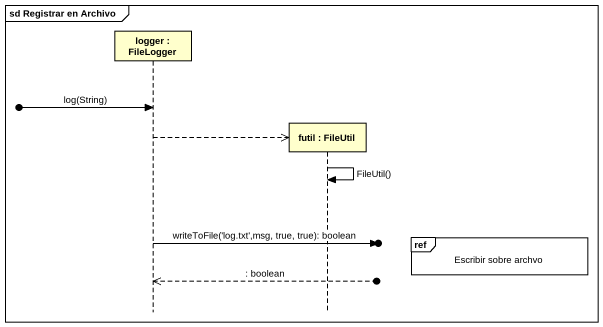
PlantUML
@startuml
mainframe sd Registrar en Archivo
hide footbox
participant "logger : FileLogger" as logger
participant "futil : FileUtil" as futil

[o-> logger : log(String)
logger -->> futil **
futil -> futil : FileUtil()
ref over futil : Escribir sobre archvo
logger ->o] : writeToFile('log.txt',msg, true, true): boolean
logger <<--o] : : boolean
@enduml
